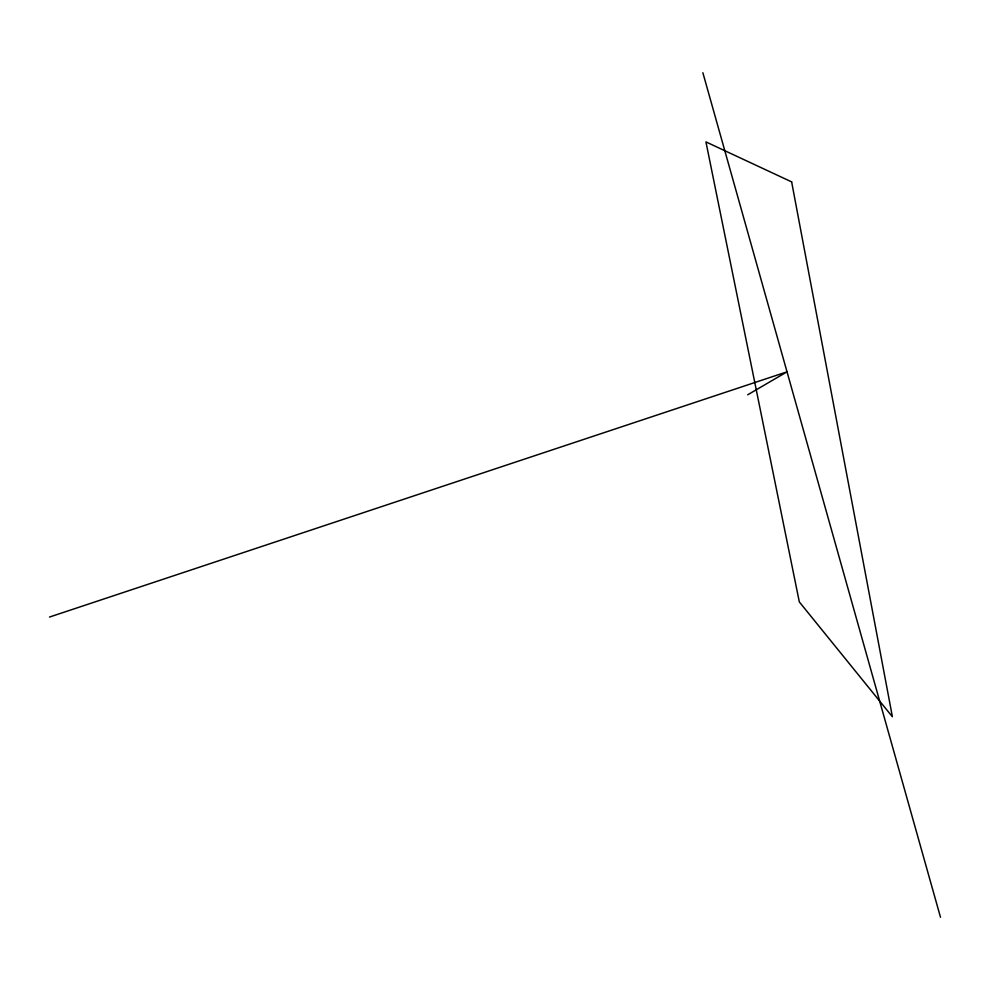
<?xml version="1.0" encoding="UTF-8"?>
<svg xmlns="http://www.w3.org/2000/svg" width="990" height="990" viewBox="0 0 990 990"><rect width="100%" height="100%" fill="white"/><g stroke="black" fill="none" stroke-linecap="round" stroke-linejoin="round"><path stroke-width="1.49" d="M747.698 394.8L787.025 371.819L49.5 617.042M702.863 72.728L940.5 917.272M791.641 181.888L705.932 141.904L799.326 601.932L892.398 716.785L791.641 181.888"/></g></svg>
